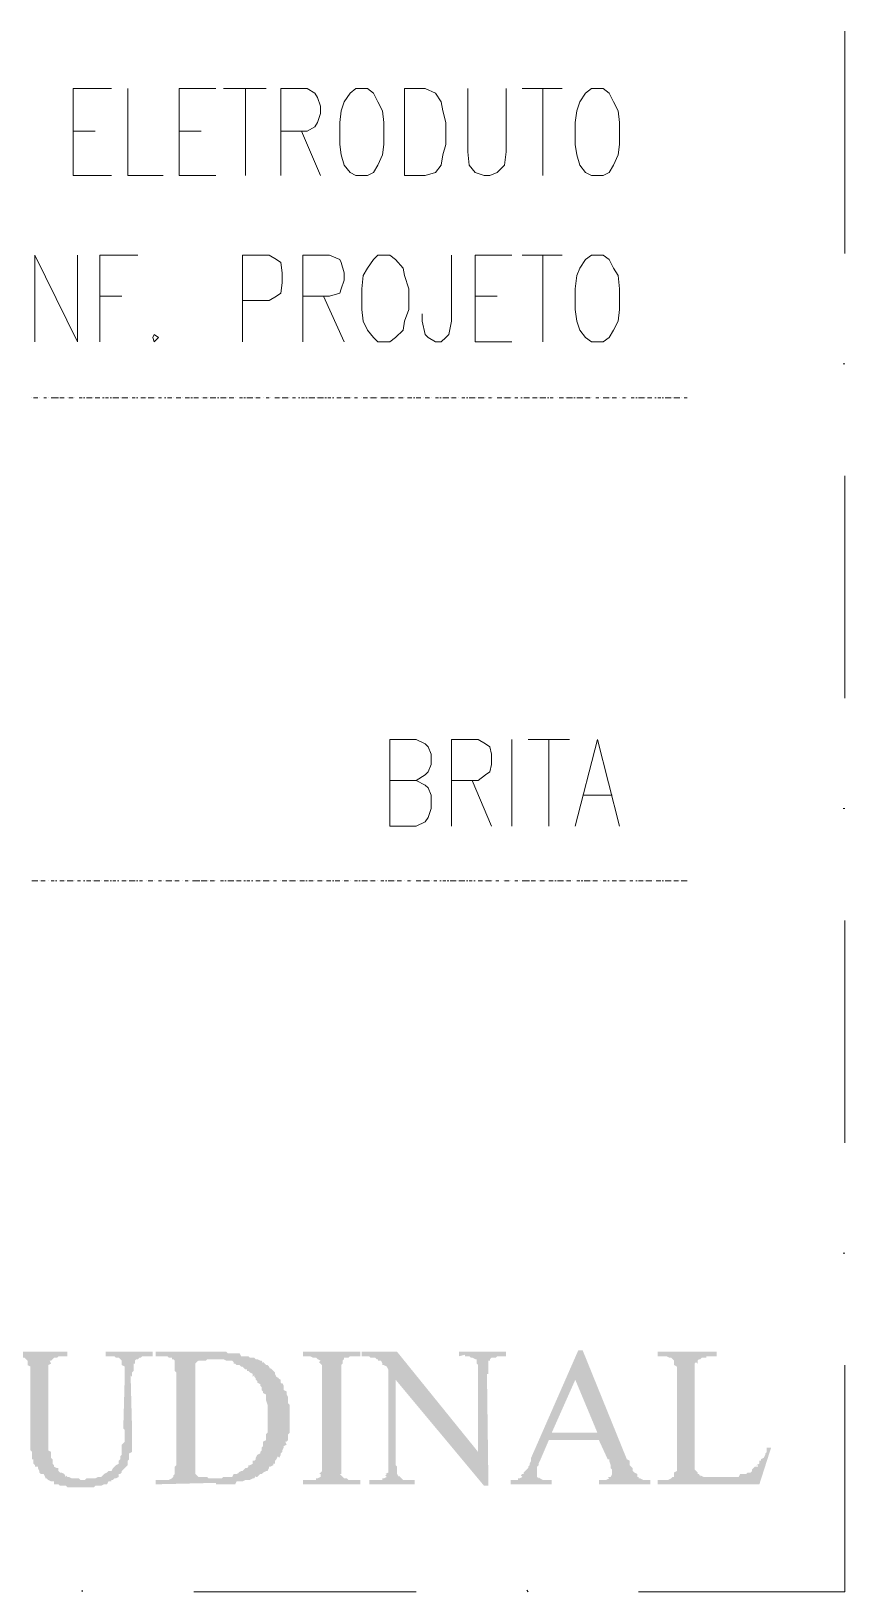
# Model space of a CAD drawing. Header units: millimetres. Extents: x 3240 to 3412, y 1366 to 1426.
# Drawn here: x 3303.053 to 3304.881, y 1376.28 to 1379.787 of the extents above; entities that cross this region are included whole.
import ezdxf

# ---------------------------------------------------------------- set-up
doc = ezdxf.new("R2010")
doc.units = ezdxf.units.MM

msp = doc.modelspace()

# ---------------------------------------------------------------- hatches: boundary and pattern name
at = {"true_color": 0x000007}
for points in [[(3303.2202, 1376.8096), (3303.2202, 1376.8195), (3303.326, 1376.8195), (3303.326, 1376.8096), (3303.3128, 1376.8096), (3303.3095, 1376.8096), (3303.3029, 1376.8096), (3303.2995, 1376.8063), (3303.2962, 1376.8063), (3303.2929, 1376.803), (3303.2896, 1376.803), (3303.2863, 1376.7997), (3303.2863, 1376.7931), (3303.283, 1376.7931), (3303.283, 1376.7898), (3303.283, 1376.7864), (3303.283, 1376.7798), (3303.283, 1376.7765), (3303.2797, 1376.7732), (3303.2797, 1376.7633), (3303.2764, 1376.7666), (3303.2797, 1376.6442), (3303.2797, 1376.6376), (3303.2797, 1376.6343), (3303.2797, 1376.6277), (3303.2797, 1376.6211), (3303.2797, 1376.6178), (3303.2797, 1376.6111), (3303.2797, 1376.6078), (3303.2797, 1376.6045), (3303.2797, 1376.5979), (3303.2797, 1376.5946), (3303.2731, 1376.5913), (3303.2731, 1376.588), (3303.2731, 1376.5814), (3303.2731, 1376.5781), (3303.2698, 1376.5747), (3303.2698, 1376.5681), (3303.2698, 1376.5648), (3303.2665, 1376.5615), (3303.2632, 1376.5582), (3303.2565, 1376.5516), (3303.2565, 1376.5483), (3303.2532, 1376.545), (3303.2499, 1376.545), (3303.2499, 1376.5384), (3303.2433, 1376.5351), (3303.24, 1376.5351), (3303.2367, 1376.5317), (3303.2334, 1376.5317), (3303.2334, 1376.5284), (3303.2268, 1376.5284), (3303.2235, 1376.5218), (3303.2202, 1376.5218), (3303.2169, 1376.5218), (3303.2102, 1376.5185), (3303.2069, 1376.5185), (3303.2036, 1376.5185), (3303.197, 1376.5185), (3303.1937, 1376.5152), (3303.1904, 1376.5152), (3303.1871, 1376.5152), (3303.1805, 1376.5152), (3303.1772, 1376.5152), (3303.1672, 1376.5152), (3303.1639, 1376.5152), (3303.1606, 1376.5152), (3303.1573, 1376.5152), (3303.1507, 1376.5152), (3303.1441, 1376.5152), (3303.1375, 1376.5152), (3303.1342, 1376.5152), (3303.1309, 1376.5185), (3303.1275, 1376.5185), (3303.1209, 1376.5185), (3303.1176, 1376.5185), (3303.1143, 1376.5218), (3303.111, 1376.5218), (3303.1044, 1376.5218), (3303.1044, 1376.5284), (3303.1011, 1376.5284), (3303.0978, 1376.5284), (3303.0912, 1376.5317), (3303.0878, 1376.5351), (3303.0845, 1376.5351), (3303.0845, 1376.5384), (3303.0812, 1376.545), (3303.0746, 1376.545), (3303.0713, 1376.5483), (3303.0713, 1376.5516), (3303.068, 1376.5582), (3303.068, 1376.5615), (3303.0614, 1376.5615), (3303.0614, 1376.5648), (3303.0581, 1376.5681), (3303.0581, 1376.5747), (3303.0581, 1376.5781), (3303.0548, 1376.5781), (3303.0548, 1376.5814), (3303.0548, 1376.588), (3303.0548, 1376.5913), (3303.0548, 1376.5946), (3303.0515, 1376.5979), (3303.0515, 1376.6045), (3303.0515, 1376.6078), (3303.0515, 1376.6111), (3303.0515, 1376.6178), (3303.0515, 1376.6244), (3303.0515, 1376.6277), (3303.0515, 1376.6343), (3303.0515, 1376.6409), (3303.0515, 1376.6442), (3303.0515, 1376.6508), (3303.0515, 1376.7633), (3303.0515, 1376.7732), (3303.0515, 1376.7765), (3303.0515, 1376.7798), (3303.0515, 1376.7864), (3303.0448, 1376.7898), (3303.0448, 1376.7931), (3303.0448, 1376.7997), (3303.0415, 1376.803), (3303.0382, 1376.8063), (3303.0316, 1376.8063), (3303.0283, 1376.8096), (3303.025, 1376.8096), (3303.0217, 1376.8096), (3303.0151, 1376.8096), (3303.0085, 1376.8096), (3303.0085, 1376.8195), (3303.1342, 1376.8195), (3303.1342, 1376.8096), (3303.1209, 1376.8096), (3303.1176, 1376.8096), (3303.1143, 1376.8096), (3303.111, 1376.8063), (3303.1044, 1376.8063), (3303.1011, 1376.803), (3303.0978, 1376.7997), (3303.0945, 1376.7997), (3303.0978, 1376.7931), (3303.0912, 1376.7898), (3303.0912, 1376.7864), (3303.0912, 1376.7798), (3303.0912, 1376.7765), (3303.0912, 1376.7699), (3303.0912, 1376.7633), (3303.0912, 1376.6376), (3303.0912, 1376.6343), (3303.0912, 1376.6277), (3303.0912, 1376.6244), (3303.0912, 1376.6211), (3303.0912, 1376.6178), (3303.0912, 1376.6111), (3303.0912, 1376.6078), (3303.0912, 1376.5979), (3303.0978, 1376.5946), (3303.0978, 1376.5913), (3303.0978, 1376.588), (3303.0978, 1376.5814), (3303.1011, 1376.5781), (3303.1011, 1376.5747), (3303.1011, 1376.5681), (3303.1044, 1376.5648), (3303.1044, 1376.5615), (3303.111, 1376.5582), (3303.1143, 1376.5582), (3303.1143, 1376.5516), (3303.1176, 1376.5483), (3303.1209, 1376.5483), (3303.1275, 1376.545), (3303.1309, 1376.5384), (3303.1309, 1376.5417), (3303.1342, 1376.5384), (3303.1375, 1376.5384), (3303.1441, 1376.5351), (3303.1474, 1376.5351), (3303.1507, 1376.5351), (3303.1573, 1376.5351), (3303.1606, 1376.5351), (3303.1639, 1376.5317), (3303.1672, 1376.5317), (3303.1739, 1376.5317), (3303.1772, 1376.5351), (3303.1805, 1376.5351), (3303.1871, 1376.5351), (3303.1904, 1376.5351), (3303.1937, 1376.5351), (3303.197, 1376.5351), (3303.2036, 1376.5384), (3303.2069, 1376.5384), (3303.2102, 1376.5384), (3303.2169, 1376.545), (3303.2202, 1376.545), (3303.2169, 1376.545), (3303.2235, 1376.5483), (3303.2268, 1376.5516), (3303.2334, 1376.5516), (3303.2367, 1376.5582), (3303.24, 1376.5615), (3303.2433, 1376.5648), (3303.2499, 1376.5681), (3303.2499, 1376.5747), (3303.2532, 1376.5781), (3303.2532, 1376.5814), (3303.2532, 1376.5847), (3303.2565, 1376.588), (3303.2565, 1376.5913), (3303.2565, 1376.5946), (3303.2565, 1376.5979), (3303.2565, 1376.6045), (3303.2565, 1376.6078), (3303.2565, 1376.6111), (3303.2632, 1376.6178), (3303.2632, 1376.6211), (3303.2632, 1376.6244), (3303.2632, 1376.6343), (3303.2632, 1376.6376), (3303.2632, 1376.6442), (3303.2599, 1376.6475), (3303.2632, 1376.7633), (3303.2632, 1376.7732), (3303.2632, 1376.7765), (3303.2632, 1376.7864), (3303.2565, 1376.7898), (3303.2565, 1376.7931), (3303.2565, 1376.7964), (3303.2565, 1376.7997), (3303.2532, 1376.803), (3303.2499, 1376.8063), (3303.2433, 1376.8063), (3303.24, 1376.8096), (3303.2367, 1376.8096), (3303.2334, 1376.8096), (3303.2268, 1376.8096)], [(3303.7924, 1376.5317), (3303.7924, 1376.5218), (3303.6634, 1376.5218), (3303.6634, 1376.5317), (3303.6733, 1376.5317), (3303.6799, 1376.5317), (3303.6866, 1376.5317), (3303.6899, 1376.5317), (3303.6932, 1376.5317), (3303.6932, 1376.5351), (3303.6965, 1376.5351), (3303.7031, 1376.5384), (3303.7031, 1376.545), (3303.6998, 1376.545), (3303.7031, 1376.5483), (3303.7064, 1376.5516), (3303.7064, 1376.5582), (3303.7064, 1376.5615), (3303.7064, 1376.5681), (3303.7064, 1376.5747), (3303.7064, 1376.7633), (3303.7064, 1376.7732), (3303.7064, 1376.7765), (3303.7064, 1376.7798), (3303.7064, 1376.7864), (3303.7064, 1376.7898), (3303.7031, 1376.7931), (3303.6998, 1376.7964), (3303.7031, 1376.7997), (3303.6965, 1376.803), (3303.6932, 1376.8063), (3303.6899, 1376.8063), (3303.6866, 1376.8063), (3303.6799, 1376.8096), (3303.6766, 1376.8096), (3303.6733, 1376.8096), (3303.6634, 1376.8096), (3303.6634, 1376.8195), (3303.7924, 1376.8195), (3303.7924, 1376.8096), (3303.7792, 1376.8096), (3303.7726, 1376.8096), (3303.7693, 1376.8096), (3303.7659, 1376.8063), (3303.7626, 1376.8063), (3303.756, 1376.8063), (3303.756, 1376.803), (3303.7527, 1376.7997), (3303.7527, 1376.7931), (3303.7494, 1376.7898), (3303.7494, 1376.7864), (3303.7494, 1376.7798), (3303.7494, 1376.7765), (3303.7494, 1376.7732), (3303.7494, 1376.7633), (3303.7494, 1376.5747), (3303.7494, 1376.5681), (3303.7494, 1376.5615), (3303.7494, 1376.5582), (3303.7494, 1376.5516), (3303.7494, 1376.5483), (3303.7494, 1376.545), (3303.7461, 1376.545), (3303.7527, 1376.5384), (3303.756, 1376.5351), (3303.7626, 1376.5351), (3303.7593, 1376.5384), (3303.7659, 1376.5317), (3303.7693, 1376.5317), (3303.7726, 1376.5317), (3303.7792, 1376.5317), (3303.7759, 1376.5317)], [(3303.7957, 1376.8195), (3303.8751, 1376.8195), (3304.057, 1376.5946), (3304.057, 1376.7699), (3304.057, 1376.7732), (3304.057, 1376.7798), (3304.057, 1376.7864), (3304.057, 1376.7898), (3304.0537, 1376.7931), (3304.0537, 1376.7997), (3304.0537, 1376.803), (3304.0504, 1376.803), (3304.0438, 1376.8063), (3304.0405, 1376.8063), (3304.0372, 1376.8096), (3304.0339, 1376.8096), (3304.0273, 1376.8096), (3304.0273, 1376.8129), (3304.014, 1376.8096), (3304.014, 1376.8195), (3304.1199, 1376.8195), (3304.1199, 1376.8096), (3304.11, 1376.8096), (3304.1033, 1376.8096), (3304.1, 1376.8096), (3304.0967, 1376.8063), (3304.0901, 1376.8063), (3304.0868, 1376.8063), (3304.0835, 1376.803), (3304.0835, 1376.7997), (3304.0802, 1376.7997), (3304.0802, 1376.7931), (3304.0802, 1376.7898), (3304.0802, 1376.7864), (3304.0802, 1376.7798), (3304.0802, 1376.7765), (3304.0802, 1376.7699), (3304.0769, 1376.7699), (3304.0802, 1376.5185), (3304.0703, 1376.5185), (3303.8718, 1376.7567), (3303.8718, 1376.5747), (3303.8718, 1376.5648), (3303.8751, 1376.5615), (3303.8751, 1376.5582), (3303.8751, 1376.5516), (3303.8751, 1376.5483), (3303.8751, 1376.545), (3303.8784, 1376.5384), (3303.8784, 1376.5417), (3303.885, 1376.5351), (3303.8817, 1376.5384), (3303.8883, 1376.5317), (3303.8916, 1376.5317), (3303.8983, 1376.5317), (3303.9016, 1376.5317), (3303.9049, 1376.5317), (3303.9148, 1376.5317), (3303.9148, 1376.5218), (3303.8123, 1376.5218), (3303.8123, 1376.5317), (3303.8222, 1376.5317), (3303.8288, 1376.5317), (3303.8321, 1376.5317), (3303.8387, 1376.5317), (3303.842, 1376.5317), (3303.842, 1376.5351), (3303.8453, 1376.5351), (3303.852, 1376.5384), (3303.8486, 1376.5417), (3303.852, 1376.545), (3303.8486, 1376.545), (3303.8553, 1376.5483), (3303.8553, 1376.5516), (3303.8553, 1376.5582), (3303.8553, 1376.5648), (3303.8553, 1376.5681), (3303.8553, 1376.5747), (3303.8553, 1376.7798), (3303.852, 1376.7864), (3303.8453, 1376.7898), (3303.842, 1376.7898), (3303.842, 1376.7931), (3303.8387, 1376.7997), (3303.8321, 1376.7997), (3303.8321, 1376.803), (3303.8288, 1376.803), (3303.8255, 1376.8063), (3303.8222, 1376.8063), (3303.8156, 1376.8063), (3303.8123, 1376.8096), (3303.8089, 1376.8096), (3303.8023, 1376.8096), (3303.799, 1376.8096), (3303.7957, 1376.8096)], [(3304.7054, 1376.6045), (3304.7153, 1376.6045), (3304.6888, 1376.5218), (3304.4606, 1376.5218), (3304.4606, 1376.5317), (3304.4672, 1376.5317), (3304.4738, 1376.5317), (3304.4804, 1376.5317), (3304.487, 1376.5317), (3304.4837, 1376.5317), (3304.4904, 1376.5351), (3304.4937, 1376.5384), (3304.497, 1376.5384), (3304.497, 1376.5417), (3304.497, 1376.545), (3304.497, 1376.5483), (3304.5036, 1376.5516), (3304.5036, 1376.5615), (3304.5036, 1376.5648), (3304.5036, 1376.5681), (3304.5036, 1376.5747), (3304.5036, 1376.7633), (3304.5036, 1376.7732), (3304.5036, 1376.7765), (3304.5036, 1376.7864), (3304.497, 1376.7898), (3304.497, 1376.7931), (3304.497, 1376.7964), (3304.497, 1376.7997), (3304.4937, 1376.803), (3304.4904, 1376.8063), (3304.487, 1376.8063), (3304.4804, 1376.8096), (3304.4771, 1376.8096), (3304.4738, 1376.8096), (3304.4672, 1376.8096), (3304.4606, 1376.8096), (3304.4606, 1376.8195), (3304.5929, 1376.8195), (3304.5929, 1376.8096), (3304.5863, 1376.8096), (3304.583, 1376.8096), (3304.5797, 1376.8096), (3304.5697, 1376.8096), (3304.5697, 1376.8063), (3304.5664, 1376.8063), (3304.5631, 1376.8063), (3304.5598, 1376.8063), (3304.5565, 1376.803), (3304.5532, 1376.803), (3304.5499, 1376.7997), (3304.5499, 1376.7931), (3304.5466, 1376.7964), (3304.5433, 1376.7931), (3304.5433, 1376.7898), (3304.5433, 1376.7864), (3304.5433, 1376.7798), (3304.5433, 1376.7765), (3304.5433, 1376.7732), (3304.5433, 1376.7633), (3304.5433, 1376.76), (3304.5433, 1376.5747), (3304.5433, 1376.5681), (3304.5433, 1376.5615), (3304.5433, 1376.5582), (3304.5433, 1376.5516), (3304.5433, 1376.5549), (3304.5499, 1376.5483), (3304.5499, 1376.545), (3304.5532, 1376.545), (3304.5565, 1376.5384), (3304.5565, 1376.5417), (3304.5631, 1376.5384), (3304.5664, 1376.5384), (3304.5697, 1376.5384), (3304.5797, 1376.5384), (3304.583, 1376.5384), (3304.5863, 1376.5384), (3304.6127, 1376.5384), (3304.6161, 1376.5384), (3304.6194, 1376.5384), (3304.6293, 1376.5384), (3304.6326, 1376.5384), (3304.6392, 1376.5384), (3304.6425, 1376.5384), (3304.6458, 1376.545), (3304.6491, 1376.545), (3304.6557, 1376.545), (3304.6524, 1376.545), (3304.6591, 1376.545), (3304.6624, 1376.5483), (3304.669, 1376.5483), (3304.6723, 1376.5516), (3304.6723, 1376.5549), (3304.6756, 1376.5582), (3304.6789, 1376.5615), (3304.6855, 1376.5615), (3304.6855, 1376.5648), (3304.6822, 1376.5648), (3304.6888, 1376.5681), (3304.6888, 1376.5747), (3304.6921, 1376.5747), (3304.6921, 1376.5781), (3304.6987, 1376.5814), (3304.7021, 1376.588), (3304.7021, 1376.5913), (3304.7054, 1376.5946)]]:
    msp.add_hatch(color=7, dxfattribs=at).paths.add_polyline_path(points)
h = msp.add_hatch(color=7, dxfattribs=at)
h.paths.add_polyline_path([(3303.3326, 1376.5218), (3303.3326, 1376.5317), (3303.3459, 1376.5317), (3303.3492, 1376.5317), (3303.3558, 1376.5317), (3303.3591, 1376.5317), (3303.3624, 1376.5317), (3303.369, 1376.5351), (3303.3723, 1376.5384), (3303.3723, 1376.5417), (3303.3756, 1376.545), (3303.3756, 1376.5483), (3303.3756, 1376.5516), (3303.3756, 1376.5615), (3303.3789, 1376.5648), (3303.3789, 1376.5681), (3303.3789, 1376.5747), (3303.3789, 1376.7633), (3303.3789, 1376.7732), (3303.3756, 1376.7765), (3303.3756, 1376.7864), (3303.3756, 1376.7898), (3303.3756, 1376.7931), (3303.3756, 1376.7964), (3303.3756, 1376.7997), (3303.3723, 1376.803), (3303.369, 1376.803), (3303.369, 1376.8063), (3303.3624, 1376.8063), (3303.3591, 1376.8096), (3303.3558, 1376.8096), (3303.3492, 1376.8096), (3303.3459, 1376.8096), (3303.3326, 1376.8096), (3303.3326, 1376.8195), (3303.455, 1376.8195), (3303.4616, 1376.8195), (3303.4682, 1376.8195), (3303.4749, 1376.8195), (3303.4782, 1376.8195), (3303.4815, 1376.8195), (3303.4914, 1376.8195), (3303.4947, 1376.8162), (3303.498, 1376.8162), (3303.5046, 1376.8162), (3303.5079, 1376.8162), (3303.5112, 1376.8162), (3303.5146, 1376.8162), (3303.5212, 1376.8162), (3303.5245, 1376.8096), (3303.5278, 1376.8096), (3303.5344, 1376.8096), (3303.5377, 1376.8096), (3303.541, 1376.8096), (3303.5443, 1376.8063), (3303.5509, 1376.8063), (3303.5476, 1376.8063), (3303.5542, 1376.8063), (3303.5576, 1376.803), (3303.5609, 1376.803), (3303.5675, 1376.7997), (3303.5708, 1376.7997), (3303.5741, 1376.7931), (3303.5741, 1376.7964), (3303.5807, 1376.7898), (3303.584, 1376.7898), (3303.5873, 1376.7864), (3303.5906, 1376.7798), (3303.5906, 1376.7831), (3303.5973, 1376.7765), (3303.6006, 1376.7732), (3303.6006, 1376.7699), (3303.6039, 1376.7633), (3303.6105, 1376.76), (3303.6072, 1376.76), (3303.6138, 1376.7567), (3303.6138, 1376.7501), (3303.6171, 1376.7468), (3303.6171, 1376.7501), (3303.6204, 1376.7434), (3303.6204, 1376.7401), (3303.6204, 1376.7335), (3303.627, 1376.7302), (3303.627, 1376.7269), (3303.627, 1376.7236), (3303.6303, 1376.717), (3303.6303, 1376.7137), (3303.6303, 1376.7104), (3303.6303, 1376.7038), (3303.6336, 1376.7004), (3303.6336, 1376.6971), (3303.6336, 1376.6938), (3303.6336, 1376.6872), (3303.6336, 1376.6839), (3303.6336, 1376.674), (3303.6336, 1376.6707), (3303.6336, 1376.6674), (3303.6336, 1376.6641), (3303.6336, 1376.6574), (3303.6336, 1376.6541), (3303.6336, 1376.6508), (3303.6336, 1376.6442), (3303.6336, 1376.6376), (3303.6303, 1376.6343), (3303.6303, 1376.6277), (3303.6303, 1376.6244), (3303.6303, 1376.6211), (3303.627, 1376.6178), (3303.6237, 1376.6178), (3303.627, 1376.6111), (3303.6204, 1376.6078), (3303.6204, 1376.6045), (3303.6171, 1376.5979), (3303.6171, 1376.5946), (3303.6138, 1376.5913), (3303.6138, 1376.588), (3303.6105, 1376.5814), (3303.6072, 1376.5847), (3303.6039, 1376.5781), (3303.6006, 1376.5747), (3303.6006, 1376.5681), (3303.5973, 1376.5681), (3303.5973, 1376.5648), (3303.5906, 1376.5615), (3303.5873, 1376.5615), (3303.5873, 1376.5582), (3303.584, 1376.5516), (3303.5807, 1376.5516), (3303.5741, 1376.5483), (3303.5708, 1376.545), (3303.5675, 1376.545), (3303.5609, 1376.5384), (3303.5576, 1376.5384), (3303.5576, 1376.5417), (3303.5542, 1376.5351), (3303.5509, 1376.5351), (3303.5443, 1376.5317), (3303.541, 1376.5317), (3303.5377, 1376.5317), (3303.5344, 1376.5317), (3303.5278, 1376.5284), (3303.5245, 1376.5284), (3303.5212, 1376.5284), (3303.5146, 1376.5284), (3303.5112, 1376.5218), (3303.5079, 1376.5218), (3303.5046, 1376.5218), (3303.4947, 1376.5218), (3303.4914, 1376.5218), (3303.4848, 1376.5218), (3303.4815, 1376.5218), (3303.4782, 1376.5218), (3303.4682, 1376.5218), (3303.4682, 1376.5251)])
h.paths.add_polyline_path([(3303.4219, 1376.545), (3303.4286, 1376.5384), (3303.4319, 1376.5384), (3303.4352, 1376.5384), (3303.4385, 1376.5384), (3303.4451, 1376.5384), (3303.4484, 1376.5384), (3303.4517, 1376.5351), (3303.455, 1376.5351), (3303.4616, 1376.5351), (3303.4649, 1376.5351), (3303.4682, 1376.5351), (3303.4749, 1376.5351), (3303.4782, 1376.5351), (3303.4815, 1376.5351), (3303.4848, 1376.5384), (3303.4914, 1376.5384), (3303.4947, 1376.5384), (3303.498, 1376.5384), (3303.5046, 1376.5384), (3303.5079, 1376.545), (3303.5112, 1376.545), (3303.5146, 1376.545), (3303.5212, 1376.5483), (3303.5179, 1376.5483), (3303.5245, 1376.5516), (3303.5278, 1376.5516), (3303.5344, 1376.5582), (3303.5377, 1376.5582), (3303.541, 1376.5615), (3303.541, 1376.5648), (3303.5443, 1376.5648), (3303.5509, 1376.5681), (3303.5509, 1376.5747), (3303.5542, 1376.5747), (3303.5576, 1376.5781), (3303.5576, 1376.5814), (3303.5609, 1376.588), (3303.5675, 1376.5913), (3303.5675, 1376.5946), (3303.5708, 1376.5979), (3303.5708, 1376.6045), (3303.5741, 1376.6078), (3303.5741, 1376.6111), (3303.5741, 1376.6178), (3303.5807, 1376.6211), (3303.5807, 1376.6244), (3303.5807, 1376.6277), (3303.5807, 1376.6343), (3303.584, 1376.6376), (3303.584, 1376.6409), (3303.584, 1376.6442), (3303.584, 1376.6508), (3303.584, 1376.6541), (3303.584, 1376.6574), (3303.584, 1376.6641), (3303.584, 1376.6707), (3303.584, 1376.674), (3303.584, 1376.6806), (3303.584, 1376.6839), (3303.584, 1376.6872), (3303.584, 1376.6938), (3303.584, 1376.6971), (3303.584, 1376.7004), (3303.5807, 1376.7104), (3303.5807, 1376.7137), (3303.5807, 1376.717), (3303.5807, 1376.7236), (3303.5741, 1376.7269), (3303.5741, 1376.7302), (3303.5708, 1376.7335), (3303.5708, 1376.7401), (3303.5675, 1376.7434), (3303.5675, 1376.7468), (3303.5609, 1376.7501), (3303.5609, 1376.7534), (3303.5576, 1376.7567), (3303.5576, 1376.76), (3303.5542, 1376.7633), (3303.5542, 1376.7666), (3303.5509, 1376.7633), (3303.5509, 1376.7699), (3303.5443, 1376.7732), (3303.541, 1376.7765), (3303.5377, 1376.7765), (3303.5377, 1376.7798), (3303.5344, 1376.7798), (3303.5278, 1376.7864), (3303.5245, 1376.7864), (3303.5212, 1376.7898), (3303.5146, 1376.7898), (3303.5112, 1376.7931), (3303.5079, 1376.7931), (3303.5079, 1376.7964), (3303.5046, 1376.7997), (3303.498, 1376.7997), (3303.4947, 1376.7997), (3303.4914, 1376.7997), (3303.4848, 1376.803), (3303.4782, 1376.803), (3303.4749, 1376.803), (3303.4682, 1376.803), (3303.4649, 1376.803), (3303.4616, 1376.803), (3303.455, 1376.803), (3303.4517, 1376.803), (3303.4484, 1376.803), (3303.4451, 1376.7997), (3303.4385, 1376.7997), (3303.4352, 1376.7997), (3303.4319, 1376.7997), (3303.4286, 1376.7997), (3303.4219, 1376.7931), (3303.4219, 1376.7964)])
h = msp.add_hatch(color=7, dxfattribs=at)
h.paths.add_polyline_path([(3304.3283, 1376.6211), (3304.2158, 1376.6211), (3304.196, 1376.5747), (3304.1927, 1376.5681), (3304.1927, 1376.5648), (3304.1893, 1376.5615), (3304.1893, 1376.5582), (3304.1893, 1376.5516), (3304.1893, 1376.5483), (3304.1893, 1376.545), (3304.1893, 1376.5384), (3304.1927, 1376.5351), (3304.1927, 1376.5384), (3304.196, 1376.5351), (3304.2026, 1376.5317), (3304.1993, 1376.5317), (3304.2092, 1376.5317), (3304.2158, 1376.5317), (3304.2191, 1376.5317), (3304.2224, 1376.5317), (3304.2224, 1376.5218), (3304.1298, 1376.5218), (3304.1298, 1376.5317), (3304.1331, 1376.5317), (3304.1397, 1376.5317), (3304.1463, 1376.5317), (3304.1463, 1376.5351), (3304.1497, 1376.5351), (3304.1563, 1376.5384), (3304.153, 1376.5417), (3304.1563, 1376.545), (3304.1596, 1376.545), (3304.1596, 1376.5483), (3304.1629, 1376.5516), (3304.1695, 1376.5582), (3304.1695, 1376.5615), (3304.1728, 1376.5648), (3304.1728, 1376.5681), (3304.1761, 1376.5747), (3304.1761, 1376.5781), (3304.1761, 1376.5814), (3304.282, 1376.8228), (3304.2919, 1376.8228), (3304.3911, 1376.5781), (3304.3977, 1376.5747), (3304.3977, 1376.5648), (3304.401, 1376.5615), (3304.4044, 1376.5582), (3304.4044, 1376.5516), (3304.4077, 1376.5483), (3304.4143, 1376.545), (3304.4143, 1376.5384), (3304.4176, 1376.5384), (3304.4176, 1376.5417), (3304.4176, 1376.5351), (3304.4209, 1376.5351), (3304.4275, 1376.5317), (3304.4308, 1376.5317), (3304.4341, 1376.5317), (3304.4374, 1376.5317), (3304.444, 1376.5317), (3304.444, 1376.5218), (3304.3283, 1376.5218), (3304.3283, 1376.5317), (3304.3316, 1376.5317), (3304.3382, 1376.5317), (3304.3415, 1376.5317), (3304.3448, 1376.5317), (3304.3514, 1376.5351), (3304.3481, 1376.5384), (3304.3547, 1376.5384), (3304.358, 1376.545), (3304.358, 1376.5483), (3304.358, 1376.5516), (3304.358, 1376.5549), (3304.3547, 1376.5582), (3304.3547, 1376.5615), (3304.3547, 1376.5648), (3304.3514, 1376.5747), (3304.3514, 1376.5781), (3304.3481, 1376.5781)])
h.paths.add_polyline_path([(3304.325, 1376.6376), (3304.2753, 1376.7567), (3304.2224, 1376.6376)])

# ---------------------------------------------------------------- linework, layer by layer
at = {"color": 7, "linetype": 'Continuous', "lineweight": 5, "true_color": 0x000007}
for points in [[(3304.8807, 1379.7866), (3304.8807, 1379.2871), (3304.8807, 1379.2871)], [(3303.1474, 1379.4625), (3303.1474, 1379.6576), (3303.2334, 1379.6576)], [(3303.2698, 1379.6576), (3303.2698, 1379.4625), (3303.3492, 1379.4625)], [(3303.3856, 1379.4625), (3303.3856, 1379.6576), (3303.4682, 1379.6576)], [(3303.4848, 1379.6576), (3303.5807, 1379.6576), (3303.5807, 1379.6576)], [(3303.5344, 1379.6576), (3303.5344, 1379.4625), (3303.5344, 1379.4625)], [(3303.6138, 1379.4625), (3303.6138, 1379.6576), (3303.6733, 1379.6576), (3303.6899, 1379.6477), (3303.6965, 1379.6378), (3303.7031, 1379.6179), (3303.7031, 1379.6014), (3303.6965, 1379.5815), (3303.6899, 1379.5716), (3303.6733, 1379.5617), (3303.6138, 1379.5617)], [(3304.0339, 1379.6576), (3304.0339, 1379.5154), (3304.0372, 1379.4856), (3304.0504, 1379.4691), (3304.0703, 1379.4625), (3304.0835, 1379.4625), (3304.1, 1379.4691), (3304.1166, 1379.4856), (3304.1199, 1379.5154), (3304.1199, 1379.6576)], [(3304.1563, 1379.6576), (3304.2456, 1379.6576), (3304.2456, 1379.6576)], [(3304.2026, 1379.6576), (3304.2026, 1379.4625), (3304.2026, 1379.4625)], [(3303.1474, 1379.5617), (3303.197, 1379.5617), (3303.197, 1379.5617)], [(3303.3856, 1379.5617), (3303.4352, 1379.5617), (3303.4352, 1379.5617)], [(3303.6601, 1379.5617), (3303.7031, 1379.4625), (3303.7031, 1379.4625)], [(3303.1474, 1379.4625), (3303.2334, 1379.4625), (3303.2334, 1379.4625)], [(3303.3856, 1379.4625), (3303.4682, 1379.4625), (3303.4682, 1379.4625)], [(3303.0614, 1379.0887), (3303.0614, 1379.2838), (3303.1573, 1379.0887), (3303.1573, 1379.2838)], [(3303.2069, 1379.0887), (3303.2069, 1379.2838), (3303.2929, 1379.2838)], [(3303.5278, 1379.0887), (3303.5278, 1379.2838), (3303.5873, 1379.2838), (3303.6039, 1379.2739), (3303.6138, 1379.2673), (3303.6171, 1379.2441), (3303.6171, 1379.221), (3303.6138, 1379.1978), (3303.6039, 1379.1912), (3303.5873, 1379.1813), (3303.5278, 1379.1813)], [(3303.6634, 1379.0887), (3303.6634, 1379.2838), (3303.7229, 1379.2838), (3303.7461, 1379.2739), (3303.7494, 1379.2673), (3303.756, 1379.2441), (3303.756, 1379.2276), (3303.7494, 1379.2078), (3303.7461, 1379.1978), (3303.7229, 1379.1912), (3303.6634, 1379.1912)], [(3303.9975, 1379.2838), (3303.9975, 1379.135), (3303.9909, 1379.1052), (3303.9843, 1379.0986), (3303.9743, 1379.0887), (3303.9611, 1379.0887), (3303.9446, 1379.0986), (3303.938, 1379.1052), (3303.9313, 1379.135), (3303.9313, 1379.1515)], [(3304.0504, 1379.0887), (3304.0504, 1379.2838), (3304.1331, 1379.2838)], [(3304.1563, 1379.2838), (3304.2456, 1379.2838), (3304.2456, 1379.2838)], [(3304.2026, 1379.2838), (3304.2026, 1379.0887), (3304.2026, 1379.0887)], [(3303.2069, 1379.1912), (3303.2565, 1379.1912), (3303.2565, 1379.1912)], [(3303.7097, 1379.1912), (3303.756, 1379.0887), (3303.756, 1379.0887)], [(3304.0504, 1379.1912), (3304.1, 1379.1912), (3304.1, 1379.1912)], [(3304.0504, 1379.0887), (3304.1331, 1379.0887), (3304.1331, 1379.0887)], [(3304.8807, 1379.0391), (3304.8774, 1379.0391), (3304.8774, 1379.0391)], [(3303.0581, 1378.963), (3303.068, 1378.963), (3303.068, 1378.963)], [(3303.0812, 1378.963), (3303.0878, 1378.963), (3303.0878, 1378.963)], [(3303.0978, 1378.963), (3303.111, 1378.963), (3303.111, 1378.963)], [(3303.1143, 1378.963), (3303.111, 1378.963), (3303.111, 1378.963)], [(3303.1176, 1378.963), (3303.1275, 1378.963), (3303.1275, 1378.963)], [(3303.1375, 1378.963), (3303.1474, 1378.963), (3303.1474, 1378.963)], [(3303.1606, 1378.963), (3303.1672, 1378.963), (3303.1672, 1378.963)], [(3303.1739, 1378.963), (3303.1705, 1378.963), (3303.1705, 1378.963)], [(3303.1772, 1378.963), (3303.1904, 1378.963), (3303.1904, 1378.963)], [(3303.197, 1378.963), (3303.2069, 1378.963), (3303.2069, 1378.963)], [(3303.2169, 1378.963), (3303.2135, 1378.963), (3303.2135, 1378.963)], [(3303.2202, 1378.963), (3303.2268, 1378.963), (3303.2268, 1378.963)], [(3303.2334, 1378.963), (3303.2301, 1378.963), (3303.2301, 1378.963)], [(3303.2367, 1378.963), (3303.2499, 1378.963), (3303.2499, 1378.963)], [(3303.2565, 1378.963), (3303.2698, 1378.963), (3303.2698, 1378.963)], [(3303.2797, 1378.963), (3303.2863, 1378.963), (3303.2863, 1378.963)], [(3303.2929, 1378.963), (3303.2896, 1378.963), (3303.2896, 1378.963)], [(3303.2995, 1378.963), (3303.3095, 1378.963), (3303.3095, 1378.963)], [(3303.3161, 1378.963), (3303.3293, 1378.963), (3303.3293, 1378.963)], [(3303.3392, 1378.963), (3303.3459, 1378.963), (3303.3459, 1378.963)], [(3303.3558, 1378.963), (3303.3525, 1378.963), (3303.3525, 1378.963)], [(3303.3591, 1378.963), (3303.369, 1378.963), (3303.369, 1378.963)], [(3303.3789, 1378.963), (3303.3889, 1378.963), (3303.3889, 1378.963)], [(3303.3988, 1378.963), (3303.4087, 1378.963), (3303.4087, 1378.963)], [(3303.4153, 1378.963), (3303.412, 1378.963), (3303.412, 1378.963)], [(3303.4186, 1378.963), (3303.4286, 1378.963), (3303.4286, 1378.963)], [(3303.4385, 1378.963), (3303.4484, 1378.963), (3303.4484, 1378.963)], [(3303.455, 1378.963), (3303.4682, 1378.963), (3303.4682, 1378.963)], [(3303.4749, 1378.963), (3303.4716, 1378.963), (3303.4716, 1378.963)], [(3303.4782, 1378.963), (3303.4914, 1378.963), (3303.4914, 1378.963)], [(3303.498, 1378.963), (3303.5079, 1378.963), (3303.5079, 1378.963)], [(3303.5212, 1378.963), (3303.5278, 1378.963), (3303.5278, 1378.963)], [(3303.5344, 1378.963), (3303.5311, 1378.963), (3303.5311, 1378.963)], [(3303.5377, 1378.963), (3303.5509, 1378.963), (3303.5509, 1378.963)], [(3303.5576, 1378.963), (3303.5675, 1378.963), (3303.5675, 1378.963)], [(3303.5807, 1378.963), (3303.5873, 1378.963), (3303.5873, 1378.963)], [(3303.6006, 1378.963), (3303.6105, 1378.963), (3303.6105, 1378.963)], [(3303.6171, 1378.963), (3303.6303, 1378.963), (3303.6303, 1378.963)], [(3303.6403, 1378.963), (3303.6469, 1378.963), (3303.6469, 1378.963)], [(3303.6568, 1378.963), (3303.6535, 1378.963), (3303.6535, 1378.963)], [(3303.6601, 1378.963), (3303.6667, 1378.963), (3303.6667, 1378.963)], [(3303.6733, 1378.963), (3303.67, 1378.963), (3303.67, 1378.963)], [(3303.6766, 1378.963), (3303.6899, 1378.963), (3303.6899, 1378.963)], [(3303.6965, 1378.963), (3303.7097, 1378.963), (3303.7097, 1378.963)], [(3303.7163, 1378.963), (3303.713, 1378.963), (3303.713, 1378.963)], [(3303.7196, 1378.963), (3303.7263, 1378.963), (3303.7263, 1378.963)], [(3303.7329, 1378.963), (3303.7296, 1378.963), (3303.7296, 1378.963)], [(3303.7395, 1378.963), (3303.7494, 1378.963), (3303.7494, 1378.963)], [(3303.756, 1378.963), (3303.7693, 1378.963), (3303.7693, 1378.963)], [(3303.7792, 1378.963), (3303.7858, 1378.963), (3303.7858, 1378.963)], [(3303.799, 1378.963), (3303.8089, 1378.963), (3303.8089, 1378.963)], [(3303.8156, 1378.963), (3303.8288, 1378.963), (3303.8288, 1378.963)], [(3303.8387, 1378.963), (3303.852, 1378.963), (3303.852, 1378.963)], [(3303.8553, 1378.963), (3303.852, 1378.963), (3303.852, 1378.963)], [(3303.8586, 1378.963), (3303.8685, 1378.963), (3303.8685, 1378.963)], [(3303.8784, 1378.963), (3303.8883, 1378.963), (3303.8883, 1378.963)], [(3303.8983, 1378.963), (3303.9082, 1378.963), (3303.9082, 1378.963)], [(3303.9148, 1378.963), (3303.9115, 1378.963), (3303.9115, 1378.963)], [(3303.9181, 1378.963), (3303.928, 1378.963), (3303.928, 1378.963)], [(3303.938, 1378.963), (3303.9479, 1378.963), (3303.9479, 1378.963)], [(3303.9611, 1378.963), (3303.9677, 1378.963), (3303.9677, 1378.963)], [(3303.9743, 1378.963), (3303.971, 1378.963), (3303.971, 1378.963)], [(3303.9776, 1378.963), (3303.9909, 1378.963), (3303.9909, 1378.963)], [(3303.9975, 1378.963), (3304.0074, 1378.963), (3304.0074, 1378.963)], [(3304.0206, 1378.963), (3304.0273, 1378.963), (3304.0273, 1378.963)], [(3304.0339, 1378.963), (3304.0306, 1378.963), (3304.0306, 1378.963)], [(3304.0372, 1378.963), (3304.0504, 1378.963), (3304.0504, 1378.963)], [(3304.057, 1378.963), (3304.0703, 1378.963), (3304.0703, 1378.963)], [(3304.0802, 1378.963), (3304.0868, 1378.963), (3304.0868, 1378.963)], [(3304.1, 1378.963), (3304.11, 1378.963), (3304.11, 1378.963)], [(3304.1166, 1378.963), (3304.1298, 1378.963), (3304.1298, 1378.963)], [(3304.1397, 1378.963), (3304.1463, 1378.963), (3304.1463, 1378.963)], [(3304.1563, 1378.963), (3304.153, 1378.963), (3304.153, 1378.963)], [(3304.1596, 1378.963), (3304.1695, 1378.963), (3304.1695, 1378.963)], [(3304.1728, 1378.963), (3304.1695, 1378.963), (3304.1695, 1378.963)], [(3304.1794, 1378.963), (3304.1893, 1378.963), (3304.1893, 1378.963)], [(3304.196, 1378.963), (3304.2092, 1378.963), (3304.2092, 1378.963)], [(3304.2158, 1378.963), (3304.2125, 1378.963), (3304.2125, 1378.963)], [(3304.2191, 1378.963), (3304.2257, 1378.963), (3304.2257, 1378.963)], [(3304.239, 1378.963), (3304.2489, 1378.963), (3304.2489, 1378.963)], [(3304.2555, 1378.963), (3304.2687, 1378.963), (3304.2687, 1378.963)], [(3304.2753, 1378.963), (3304.272, 1378.963), (3304.272, 1378.963)], [(3304.2787, 1378.963), (3304.2919, 1378.963), (3304.2919, 1378.963)], [(3304.2985, 1378.963), (3304.3084, 1378.963), (3304.3084, 1378.963)], [(3304.3217, 1378.963), (3304.3283, 1378.963), (3304.3283, 1378.963)], [(3304.3382, 1378.963), (3304.3514, 1378.963), (3304.3514, 1378.963)], [(3304.358, 1378.963), (3304.368, 1378.963), (3304.368, 1378.963)], [(3304.3812, 1378.963), (3304.3878, 1378.963), (3304.3878, 1378.963)], [(3304.401, 1378.963), (3304.4077, 1378.963), (3304.4077, 1378.963)], [(3304.4143, 1378.963), (3304.411, 1378.963), (3304.411, 1378.963)], [(3304.4176, 1378.963), (3304.4308, 1378.963), (3304.4308, 1378.963)], [(3304.4374, 1378.963), (3304.4474, 1378.963), (3304.4474, 1378.963)], [(3304.4573, 1378.963), (3304.454, 1378.963), (3304.454, 1378.963)], [(3304.4606, 1378.963), (3304.4672, 1378.963), (3304.4672, 1378.963)], [(3304.4738, 1378.963), (3304.4705, 1378.963), (3304.4705, 1378.963)], [(3304.4771, 1378.963), (3304.4904, 1378.963), (3304.4904, 1378.963)], [(3304.497, 1378.963), (3304.5102, 1378.963), (3304.5102, 1378.963)], [(3304.5201, 1378.963), (3304.5267, 1378.963), (3304.5267, 1378.963)], [(3304.8807, 1378.7877), (3304.8807, 1378.2882), (3304.8807, 1378.2882)], [(3303.9181, 1378.103), (3303.938, 1378.093), (3303.9446, 1378.0864), (3303.9512, 1378.0699), (3303.9512, 1378.0401), (3303.9446, 1378.0203), (3303.938, 1378.0103), (3303.9181, 1378.0004), (3303.8586, 1378.0004), (3303.8586, 1378.1956), (3303.9181, 1378.1956), (3303.938, 1378.1856), (3303.9446, 1378.179), (3303.9512, 1378.1625), (3303.9512, 1378.1393), (3303.9446, 1378.1228), (3303.938, 1378.1162), (3303.9181, 1378.103), (3303.8586, 1378.103)], [(3303.9975, 1378.0004), (3303.9975, 1378.1956), (3304.057, 1378.1956), (3304.0736, 1378.1856), (3304.0835, 1378.179), (3304.0868, 1378.1625), (3304.0868, 1378.1393), (3304.0835, 1378.1228), (3304.0736, 1378.1162), (3304.057, 1378.103), (3303.9975, 1378.103)], [(3304.1331, 1378.1956), (3304.1331, 1378.0004), (3304.1331, 1378.0004)], [(3304.1695, 1378.1956), (3304.2621, 1378.1956), (3304.2621, 1378.1956)], [(3304.2158, 1378.1956), (3304.2158, 1378.0004), (3304.2158, 1378.0004)], [(3304.2753, 1378.0004), (3304.325, 1378.1956), (3304.3746, 1378.0004)], [(3304.0438, 1378.103), (3304.0868, 1378.0004), (3304.0868, 1378.0004)], [(3304.2919, 1378.0699), (3304.358, 1378.0699), (3304.358, 1378.0699)], [(3304.8807, 1378.0401), (3304.8774, 1378.0401), (3304.8774, 1378.0401)], [(3303.0548, 1377.878), (3303.068, 1377.878), (3303.068, 1377.878)], [(3303.0746, 1377.878), (3303.0845, 1377.878), (3303.0845, 1377.878)], [(3303.0978, 1377.878), (3303.1044, 1377.878), (3303.1044, 1377.878)], [(3303.111, 1377.878), (3303.1077, 1377.878), (3303.1077, 1377.878)], [(3303.1176, 1377.878), (3303.1275, 1377.878), (3303.1275, 1377.878)], [(3303.1342, 1377.878), (3303.1474, 1377.878), (3303.1474, 1377.878)], [(3303.1573, 1377.878), (3303.1639, 1377.878), (3303.1639, 1377.878)], [(3303.1739, 1377.878), (3303.1705, 1377.878), (3303.1705, 1377.878)], [(3303.1772, 1377.878), (3303.1871, 1377.878), (3303.1871, 1377.878)], [(3303.1937, 1377.878), (3303.2069, 1377.878), (3303.2069, 1377.878)], [(3303.2169, 1377.878), (3303.2268, 1377.878), (3303.2268, 1377.878)], [(3303.2334, 1377.878), (3303.2301, 1377.878), (3303.2301, 1377.878)], [(3303.2367, 1377.878), (3303.2433, 1377.878), (3303.2433, 1377.878)], [(3303.2499, 1377.878), (3303.2466, 1377.878), (3303.2466, 1377.878)], [(3303.2565, 1377.878), (3303.2665, 1377.878), (3303.2665, 1377.878)], [(3303.2731, 1377.878), (3303.2863, 1377.878), (3303.2863, 1377.878)], [(3303.2929, 1377.878), (3303.2896, 1377.878), (3303.2896, 1377.878)], [(3303.2962, 1377.878), (3303.3029, 1377.878), (3303.3029, 1377.878)], [(3303.3161, 1377.878), (3303.326, 1377.878), (3303.326, 1377.878)], [(3303.3392, 1377.878), (3303.3459, 1377.878), (3303.3459, 1377.878)], [(3303.3558, 1377.878), (3303.369, 1377.878), (3303.369, 1377.878)], [(3303.3756, 1377.878), (3303.3856, 1377.878), (3303.3856, 1377.878)], [(3303.3988, 1377.878), (3303.4054, 1377.878), (3303.4054, 1377.878)], [(3303.4153, 1377.878), (3303.4286, 1377.878), (3303.4286, 1377.878)], [(3303.4319, 1377.878), (3303.4286, 1377.878), (3303.4286, 1377.878)], [(3303.4352, 1377.878), (3303.4484, 1377.878), (3303.4484, 1377.878)], [(3303.455, 1377.878), (3303.4649, 1377.878), (3303.4649, 1377.878)], [(3303.4782, 1377.878), (3303.4848, 1377.878), (3303.4848, 1377.878)], [(3303.4914, 1377.878), (3303.4881, 1377.878), (3303.4881, 1377.878)], [(3303.4947, 1377.878), (3303.5079, 1377.878), (3303.5079, 1377.878)], [(3303.5146, 1377.878), (3303.5245, 1377.878), (3303.5245, 1377.878)], [(3303.5344, 1377.878), (3303.5311, 1377.878), (3303.5311, 1377.878)], [(3303.5377, 1377.878), (3303.5443, 1377.878), (3303.5443, 1377.878)], [(3303.5509, 1377.878), (3303.5476, 1377.878), (3303.5476, 1377.878)], [(3303.5576, 1377.878), (3303.5675, 1377.878), (3303.5675, 1377.878)], [(3303.5741, 1377.878), (3303.5873, 1377.878), (3303.5873, 1377.878)], [(3303.5973, 1377.878), (3303.6039, 1377.878), (3303.6039, 1377.878)], [(3303.6171, 1377.878), (3303.627, 1377.878), (3303.627, 1377.878)], [(3303.6336, 1377.878), (3303.6469, 1377.878), (3303.6469, 1377.878)], [(3303.6568, 1377.878), (3303.6667, 1377.878), (3303.6667, 1377.878)], [(3303.6733, 1377.878), (3303.67, 1377.878), (3303.67, 1377.878)], [(3303.6766, 1377.878), (3303.6866, 1377.878), (3303.6866, 1377.878)], [(3303.6965, 1377.878), (3303.7064, 1377.878), (3303.7064, 1377.878)], [(3303.7163, 1377.878), (3303.7263, 1377.878), (3303.7263, 1377.878)], [(3303.7329, 1377.878), (3303.7296, 1377.878), (3303.7296, 1377.878)], [(3303.7362, 1377.878), (3303.7461, 1377.878), (3303.7461, 1377.878)], [(3303.756, 1377.878), (3303.7659, 1377.878), (3303.7659, 1377.878)], [(3303.7792, 1377.878), (3303.7858, 1377.878), (3303.7858, 1377.878)], [(3303.7924, 1377.878), (3303.7891, 1377.878), (3303.7891, 1377.878)], [(3303.7957, 1377.878), (3303.8089, 1377.878), (3303.8089, 1377.878)], [(3303.8156, 1377.878), (3303.8255, 1377.878), (3303.8255, 1377.878)], [(3303.8387, 1377.878), (3303.8453, 1377.878), (3303.8453, 1377.878)], [(3303.852, 1377.878), (3303.8486, 1377.878), (3303.8486, 1377.878)], [(3303.8553, 1377.878), (3303.8685, 1377.878), (3303.8685, 1377.878)], [(3303.8751, 1377.878), (3303.885, 1377.878), (3303.885, 1377.878)], [(3303.8983, 1377.878), (3303.9049, 1377.878), (3303.9049, 1377.878)], [(3303.9181, 1377.878), (3303.928, 1377.878), (3303.928, 1377.878)], [(3303.9346, 1377.878), (3303.9479, 1377.878), (3303.9479, 1377.878)], [(3303.9578, 1377.878), (3303.9644, 1377.878), (3303.9644, 1377.878)], [(3303.9743, 1377.878), (3303.971, 1377.878), (3303.971, 1377.878)], [(3303.9776, 1377.878), (3303.9843, 1377.878), (3303.9843, 1377.878)], [(3303.9909, 1377.878), (3303.9876, 1377.878), (3303.9876, 1377.878)], [(3303.9942, 1377.878), (3304.0074, 1377.878), (3304.0074, 1377.878)], [(3304.014, 1377.878), (3304.0273, 1377.878), (3304.0273, 1377.878)], [(3304.0339, 1377.878), (3304.0306, 1377.878), (3304.0306, 1377.878)], [(3304.0372, 1377.878), (3304.0438, 1377.878), (3304.0438, 1377.878)], [(3304.0504, 1377.878), (3304.0471, 1377.878), (3304.0471, 1377.878)], [(3304.057, 1377.878), (3304.067, 1377.878), (3304.067, 1377.878)], [(3304.0736, 1377.878), (3304.0868, 1377.878), (3304.0868, 1377.878)], [(3304.0967, 1377.878), (3304.1033, 1377.878), (3304.1033, 1377.878)], [(3304.1166, 1377.878), (3304.1265, 1377.878), (3304.1265, 1377.878)], [(3304.1397, 1377.878), (3304.1463, 1377.878), (3304.1463, 1377.878)], [(3304.1563, 1377.878), (3304.1695, 1377.878), (3304.1695, 1377.878)], [(3304.1728, 1377.878), (3304.1695, 1377.878), (3304.1695, 1377.878)], [(3304.1761, 1377.878), (3304.186, 1377.878), (3304.186, 1377.878)], [(3304.196, 1377.878), (3304.2059, 1377.878), (3304.2059, 1377.878)], [(3304.2158, 1377.878), (3304.2257, 1377.878), (3304.2257, 1377.878)], [(3304.2323, 1377.878), (3304.229, 1377.878), (3304.229, 1377.878)], [(3304.2357, 1377.878), (3304.2489, 1377.878), (3304.2489, 1377.878)], [(3304.2555, 1377.878), (3304.2654, 1377.878), (3304.2654, 1377.878)], [(3304.2787, 1377.878), (3304.2853, 1377.878), (3304.2853, 1377.878)], [(3304.2919, 1377.878), (3304.2886, 1377.878), (3304.2886, 1377.878)], [(3304.2952, 1377.878), (3304.3084, 1377.878), (3304.3084, 1377.878)], [(3304.315, 1377.878), (3304.325, 1377.878), (3304.325, 1377.878)], [(3304.3382, 1377.878), (3304.3448, 1377.878), (3304.3448, 1377.878)], [(3304.3514, 1377.878), (3304.3481, 1377.878), (3304.3481, 1377.878)], [(3304.358, 1377.878), (3304.368, 1377.878), (3304.368, 1377.878)], [(3304.3746, 1377.878), (3304.3878, 1377.878), (3304.3878, 1377.878)], [(3304.3977, 1377.878), (3304.4044, 1377.878), (3304.4044, 1377.878)], [(3304.4143, 1377.878), (3304.411, 1377.878), (3304.411, 1377.878)], [(3304.4176, 1377.878), (3304.4275, 1377.878), (3304.4275, 1377.878)], [(3304.4341, 1377.878), (3304.4474, 1377.878), (3304.4474, 1377.878)], [(3304.4573, 1377.878), (3304.4672, 1377.878), (3304.4672, 1377.878)], [(3304.4738, 1377.878), (3304.4705, 1377.878), (3304.4705, 1377.878)], [(3304.4771, 1377.878), (3304.487, 1377.878), (3304.487, 1377.878)], [(3304.4904, 1377.878), (3304.487, 1377.878), (3304.487, 1377.878)], [(3304.497, 1377.878), (3304.5069, 1377.878), (3304.5069, 1377.878)], [(3304.5135, 1377.878), (3304.5267, 1377.878), (3304.5267, 1377.878)], [(3304.8807, 1377.7887), (3304.8807, 1377.2892), (3304.8807, 1377.2892)], [(3304.8807, 1377.0411), (3304.8774, 1377.0411), (3304.8774, 1377.0411)], [(3304.8807, 1376.7898), (3304.8807, 1376.2804), (3304.4176, 1376.2804)], [(3303.1672, 1376.2804), (3303.1672, 1376.2837), (3303.1672, 1376.2837)], [(3303.9181, 1376.2804), (3303.4186, 1376.2804), (3303.4186, 1376.2804)], [(3304.1695, 1376.2804), (3304.1662, 1376.2837), (3304.1662, 1376.2837)]]:
    msp.add_lwpolyline(points, dxfattribs=at)
for points in [[(3303.7825, 1379.6576), (3303.7693, 1379.6477), (3303.756, 1379.6278), (3303.7494, 1379.608), (3303.7461, 1379.5815), (3303.7461, 1379.5319), (3303.7494, 1379.5088), (3303.756, 1379.4856), (3303.7693, 1379.4691), (3303.7825, 1379.4625), (3303.8089, 1379.4625), (3303.8222, 1379.4691), (3303.8321, 1379.4856), (3303.842, 1379.5088), (3303.8453, 1379.5319), (3303.8453, 1379.5815), (3303.842, 1379.608), (3303.8321, 1379.6278), (3303.8222, 1379.6477), (3303.8089, 1379.6576)], [(3303.8916, 1379.4625), (3303.8916, 1379.6576), (3303.938, 1379.6576), (3303.9611, 1379.6477), (3303.9743, 1379.6278), (3303.9776, 1379.608), (3303.9843, 1379.5815), (3303.9843, 1379.5319), (3303.9776, 1379.5088), (3303.9743, 1379.4856), (3303.9611, 1379.4691), (3303.938, 1379.4625)], [(3304.3117, 1379.6576), (3304.2985, 1379.6477), (3304.2853, 1379.6278), (3304.2787, 1379.608), (3304.2753, 1379.5815), (3304.2753, 1379.5319), (3304.2787, 1379.5088), (3304.2853, 1379.4856), (3304.2985, 1379.4691), (3304.3117, 1379.4625), (3304.3382, 1379.4625), (3304.3514, 1379.4691), (3304.3614, 1379.4856), (3304.3713, 1379.5088), (3304.3746, 1379.5319), (3304.3746, 1379.5815), (3304.3713, 1379.608), (3304.3614, 1379.6278), (3304.3514, 1379.6477), (3304.3382, 1379.6576)], [(3303.8321, 1379.2838), (3303.8222, 1379.2739), (3303.8089, 1379.2541), (3303.799, 1379.2375), (3303.7957, 1379.2078), (3303.7957, 1379.1614), (3303.799, 1379.135), (3303.8089, 1379.1151), (3303.8222, 1379.0986), (3303.8321, 1379.0887), (3303.8586, 1379.0887), (3303.8718, 1379.0986), (3303.8883, 1379.1151), (3303.8916, 1379.135), (3303.9016, 1379.1614), (3303.9016, 1379.2078), (3303.8916, 1379.2375), (3303.8883, 1379.2541), (3303.8718, 1379.2739), (3303.8586, 1379.2838)], [(3304.3117, 1379.2838), (3304.2985, 1379.2739), (3304.2853, 1379.2541), (3304.2787, 1379.2375), (3304.2753, 1379.2078), (3304.2753, 1379.1614), (3304.2787, 1379.135), (3304.2853, 1379.1151), (3304.2985, 1379.0986), (3304.3117, 1379.0887), (3304.3382, 1379.0887), (3304.3514, 1379.0986), (3304.3614, 1379.1151), (3304.3713, 1379.135), (3304.3746, 1379.1614), (3304.3746, 1379.2078), (3304.3713, 1379.2375), (3304.3614, 1379.2541), (3304.3514, 1379.2739), (3304.3382, 1379.2838)], [(3303.3293, 1379.1052), (3303.326, 1379.0986), (3303.3293, 1379.0887), (3303.3392, 1379.0986)], [(3303.0548, 1378.963), (3303.0548, 1378.963)], [(3303.0713, 1378.963), (3303.0713, 1378.963)], [(3303.0912, 1378.963), (3303.0912, 1378.963)], [(3303.1342, 1378.963), (3303.1342, 1378.963)], [(3303.1507, 1378.963), (3303.1507, 1378.963)], [(3303.1937, 1378.963), (3303.1937, 1378.963)], [(3303.2532, 1378.963), (3303.2532, 1378.963)], [(3303.2731, 1378.963), (3303.2731, 1378.963)], [(3303.3128, 1378.963), (3303.3128, 1378.963)], [(3303.3326, 1378.963), (3303.3326, 1378.963)], [(3303.3723, 1378.963), (3303.3723, 1378.963)], [(3303.3922, 1378.963), (3303.3922, 1378.963)], [(3303.4352, 1378.963), (3303.4352, 1378.963)], [(3303.4517, 1378.963), (3303.4517, 1378.963)], [(3303.4947, 1378.963), (3303.4947, 1378.963)], [(3303.5112, 1378.963), (3303.5112, 1378.963)], [(3303.5542, 1378.963), (3303.5542, 1378.963)], [(3303.5741, 1378.963), (3303.5741, 1378.963)], [(3303.5906, 1378.963), (3303.5906, 1378.963)], [(3303.6138, 1378.963), (3303.6138, 1378.963)], [(3303.6336, 1378.963), (3303.6336, 1378.963)], [(3303.6932, 1378.963), (3303.6932, 1378.963)], [(3303.7527, 1378.963), (3303.7527, 1378.963)], [(3303.7726, 1378.963), (3303.7726, 1378.963)], [(3303.7957, 1378.963), (3303.7957, 1378.963)], [(3303.8123, 1378.963), (3303.8123, 1378.963)], [(3303.8321, 1378.963), (3303.8321, 1378.963)], [(3303.8718, 1378.963), (3303.8718, 1378.963)], [(3303.8916, 1378.963), (3303.8916, 1378.963)], [(3303.9346, 1378.963), (3303.9346, 1378.963)], [(3303.9512, 1378.963), (3303.9512, 1378.963)], [(3303.9942, 1378.963), (3303.9942, 1378.963)], [(3304.014, 1378.963), (3304.014, 1378.963)], [(3304.0537, 1378.963), (3304.0537, 1378.963)], [(3304.0736, 1378.963), (3304.0736, 1378.963)], [(3304.0901, 1378.963), (3304.0901, 1378.963)], [(3304.1133, 1378.963), (3304.1133, 1378.963)], [(3304.1331, 1378.963), (3304.1331, 1378.963)], [(3304.1927, 1378.963), (3304.1927, 1378.963)], [(3304.2357, 1378.963), (3304.2357, 1378.963)], [(3304.2522, 1378.963), (3304.2522, 1378.963)], [(3304.2952, 1378.963), (3304.2952, 1378.963)], [(3304.3117, 1378.963), (3304.3117, 1378.963)], [(3304.3316, 1378.963), (3304.3316, 1378.963)], [(3304.3547, 1378.963), (3304.3547, 1378.963)], [(3304.3746, 1378.963), (3304.3746, 1378.963)], [(3304.3911, 1378.963), (3304.3911, 1378.963)], [(3304.4341, 1378.963), (3304.4341, 1378.963)], [(3304.4937, 1378.963), (3304.4937, 1378.963)], [(3304.5135, 1378.963), (3304.5135, 1378.963)], [(3303.0713, 1377.878), (3303.0713, 1377.878)], [(3303.0912, 1377.878), (3303.0912, 1377.878)], [(3303.1309, 1377.878), (3303.1309, 1377.878)], [(3303.1507, 1377.878), (3303.1507, 1377.878)], [(3303.1904, 1377.878), (3303.1904, 1377.878)], [(3303.2102, 1377.878), (3303.2102, 1377.878)], [(3303.2698, 1377.878), (3303.2698, 1377.878)], [(3303.3128, 1377.878), (3303.3128, 1377.878)], [(3303.3293, 1377.878), (3303.3293, 1377.878)], [(3303.3492, 1377.878), (3303.3492, 1377.878)], [(3303.3723, 1377.878), (3303.3723, 1377.878)], [(3303.3922, 1377.878), (3303.3922, 1377.878)], [(3303.4087, 1377.878), (3303.4087, 1377.878)], [(3303.4517, 1377.878), (3303.4517, 1377.878)], [(3303.4682, 1377.878), (3303.4682, 1377.878)], [(3303.5112, 1377.878), (3303.5112, 1377.878)], [(3303.5708, 1377.878), (3303.5708, 1377.878)], [(3303.5906, 1377.878), (3303.5906, 1377.878)], [(3303.6138, 1377.878), (3303.6138, 1377.878)], [(3303.6303, 1377.878), (3303.6303, 1377.878)], [(3303.6502, 1377.878), (3303.6502, 1377.878)], [(3303.6899, 1377.878), (3303.6899, 1377.878)], [(3303.7097, 1377.878), (3303.7097, 1377.878)], [(3303.7527, 1377.878), (3303.7527, 1377.878)], [(3303.7693, 1377.878), (3303.7693, 1377.878)], [(3303.8123, 1377.878), (3303.8123, 1377.878)], [(3303.8321, 1377.878), (3303.8321, 1377.878)], [(3303.8718, 1377.878), (3303.8718, 1377.878)], [(3303.8916, 1377.878), (3303.8916, 1377.878)], [(3303.9082, 1377.878), (3303.9082, 1377.878)], [(3303.9313, 1377.878), (3303.9313, 1377.878)], [(3303.9512, 1377.878), (3303.9512, 1377.878)], [(3304.0107, 1377.878), (3304.0107, 1377.878)], [(3304.0703, 1377.878), (3304.0703, 1377.878)], [(3304.0901, 1377.878), (3304.0901, 1377.878)], [(3304.1133, 1377.878), (3304.1133, 1377.878)], [(3304.1298, 1377.878), (3304.1298, 1377.878)], [(3304.1497, 1377.878), (3304.1497, 1377.878)], [(3304.1927, 1377.878), (3304.1927, 1377.878)], [(3304.2092, 1377.878), (3304.2092, 1377.878)], [(3304.2522, 1377.878), (3304.2522, 1377.878)], [(3304.2687, 1377.878), (3304.2687, 1377.878)], [(3304.3117, 1377.878), (3304.3117, 1377.878)], [(3304.3316, 1377.878), (3304.3316, 1377.878)], [(3304.3713, 1377.878), (3304.3713, 1377.878)], [(3304.3911, 1377.878), (3304.3911, 1377.878)], [(3304.4308, 1377.878), (3304.4308, 1377.878)], [(3304.4507, 1377.878), (3304.4507, 1377.878)], [(3304.5102, 1377.878), (3304.5102, 1377.878)]]:
    msp.add_lwpolyline(points, close=True, dxfattribs=at)

doc.saveas('drawing.dxf')
